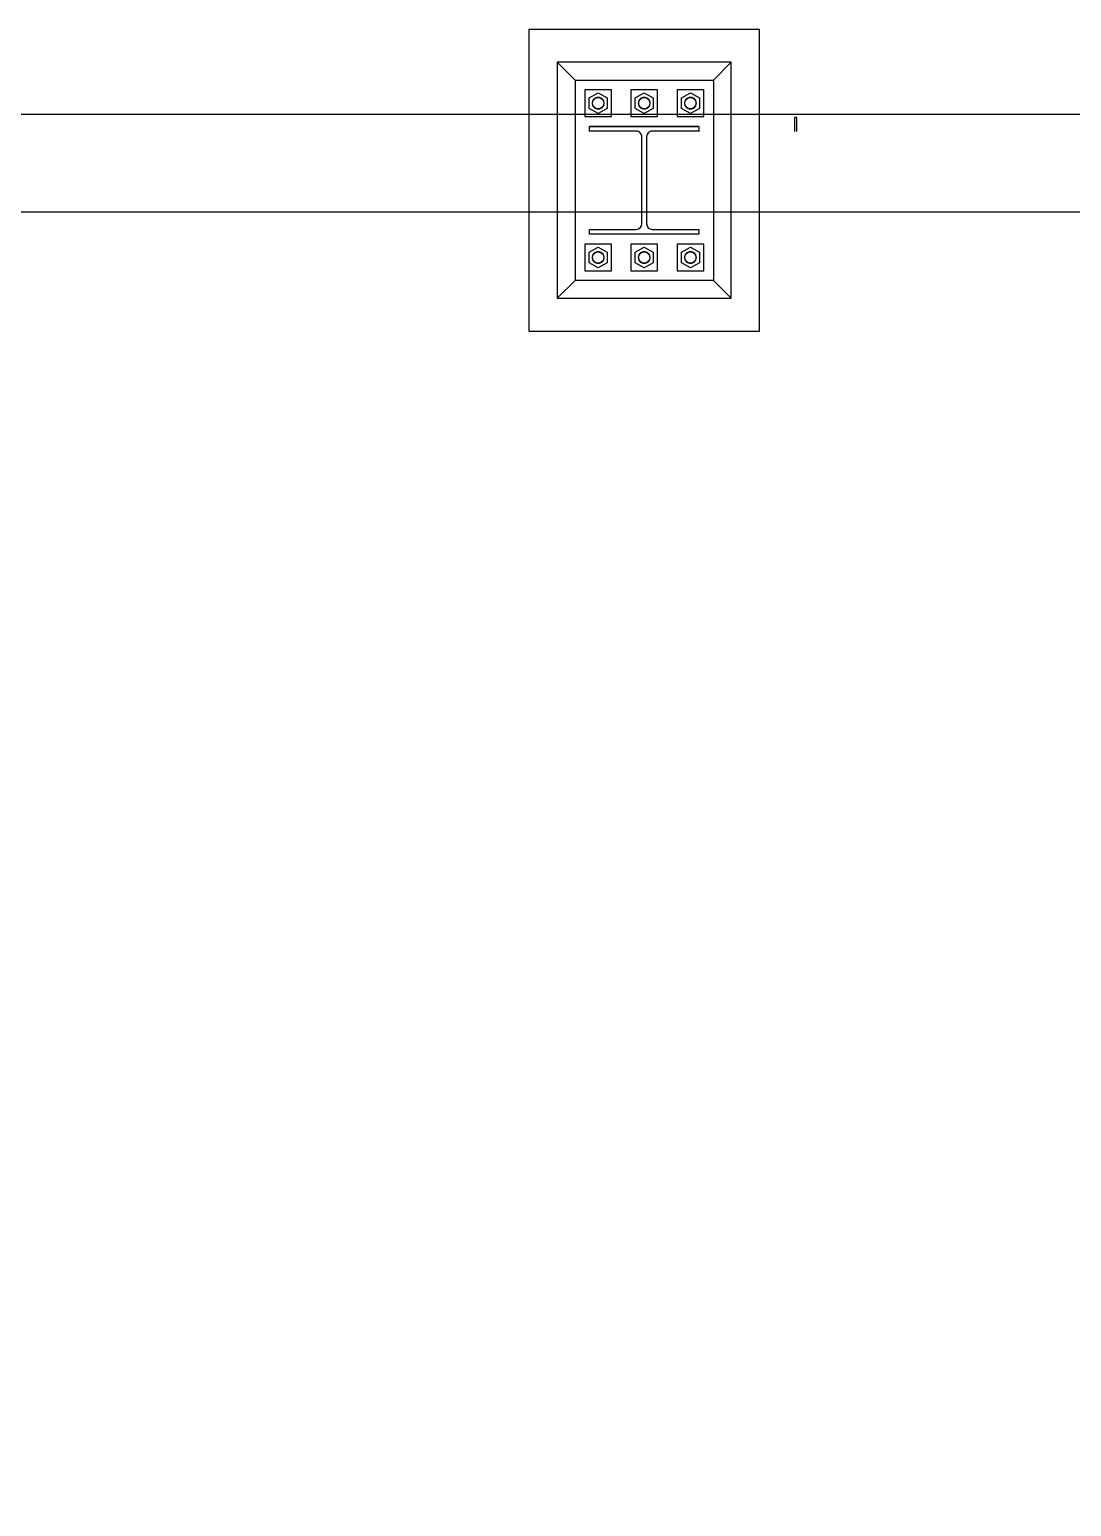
# Model space of a CAD drawing. Header units: metres. Extents: x 0 to 63075, y 0 to 44550.
# Drawn here: x 57361 to 57802, y 41837 to 42462 of the extents above; entities that cross this region are included whole.
import ezdxf

# ---------------------------------------------------------------- set-up
doc = ezdxf.new("R2010")
doc.units = ezdxf.units.M
doc.header["$LTSCALE"] = 75
for name, color, linetype in [('GSB', 7, 'Continuous'), ('ML6', 1, 'Continuous'), ('SDM', 7, 'Continuous'), ('SL1', 8, 'Continuous')]:
    doc.layers.add(name, color=color, linetype=linetype)
doc.styles.add('ROMANS', font='ROMANS.SHX')
doc.dimstyles.new('75___1-75', dxfattribs={"dimscale": 75, "dimtxt": 2.5, "dimasz": 2, "dimexe": 1.5, "dimexo": 1, "dimgap": 0.5, "dimtad": 1, "dimdec": 0, "dimzin": 12, "dimtxsty": 'ROMANS', "dimcen": 0, "dimclrd": 256, "dimclre": 256, "dimclrt": 3, "dimazin": 3, "dimtfac": 1, "dimtdec": 0, "dimtmove": 0, "dimatfit": 0, "dimfxl": 1, "dimlwd": -1, "dimlwe": -1, "dimarcsym": 0})

# ---------------------------------------------------------------- blocks, each defined once
blk = doc.blocks.new('A$C6bae614f')
at = {"layer": 'SL1'}
for p, q in [((397545.5, 57578.5), (397545.5, 56728.5)), ((398195.5, 57578.5), (397545.5, 57578.5)), ((398195.5, 56728.5), (398195.5, 57578.5)), ((398115.5, 57486), (397625.5, 57486)), ((397675.5, 57436), (397625.5, 57486)), ((397625.5, 57486), (397625.5, 56821)), ((398115.5, 57486), (398065.5, 57436)), ((398115.5, 56821), (398115.5, 57486)), ((397675.5, 57436), (397675.5, 56871)), ((397675.5, 57436), (398065.5, 57436)), ((397703, 57408.5), (397703, 57333.5)), ((397778, 57408.5), (397703, 57408.5)), ((397715.1, 57385.7), (397740.5, 57400.3)), ((397740.5, 57400.3), (397766, 57385.7)), ((397778, 57333.5), (397778, 57408.5)), ((397833, 57408.5), (397833, 57333.5)), ((397908, 57408.5), (397833, 57408.5)), ((397845.1, 57385.7), (397870.5, 57400.3)), ((397870.5, 57400.3), (397896, 57385.7)), ((397908, 57333.5), (397908, 57408.5)), ((397963, 57408.5), (397963, 57333.5)), ((398038, 57408.5), (397963, 57408.5)), ((397975.1, 57385.6), (398000.5, 57400.3)), ((398000.5, 57400.3), (398026, 57385.6)), ((398038, 57333.5), (398038, 57408.5)), ((398065.5, 57436), (398065.5, 56871)), ((397715.1, 57356.3), (397715.1, 57385.7)), ((397740.5, 57341.6), (397715.1, 57356.3)), ((397725.5, 57378.2), (397723.9, 57371)), ((397723.9, 57371), (397725.5, 57363.7)), ((397730.1, 57384), (397725.5, 57378.2)), ((397725.5, 57363.7), (397730.1, 57357.9)), ((397736.8, 57387.2), (397730.1, 57384)), ((397730.1, 57357.9), (397736.8, 57354.7)), ((397744.2, 57387.2), (397736.8, 57387.2)), ((397736.8, 57354.7), (397744.2, 57354.7)), ((397766, 57356.3), (397740.5, 57341.6)), ((397750.9, 57384), (397744.2, 57387.2)), ((397744.2, 57354.7), (397750.9, 57357.9)), ((397755.5, 57378.2), (397750.9, 57384)), ((397750.9, 57357.9), (397755.5, 57363.7)), ((397757.2, 57371), (397755.5, 57378.2)), ((397755.5, 57363.7), (397757.2, 57371)), ((397766, 57385.7), (397766, 57356.3)), ((397845.1, 57356.3), (397845.1, 57385.7)), ((397870.5, 57341.6), (397845.1, 57356.3)), ((397855.5, 57378.2), (397853.9, 57371)), ((397853.9, 57371), (397855.5, 57363.7)), ((397860.1, 57384), (397855.5, 57378.2)), ((397855.5, 57363.7), (397860.1, 57357.9)), ((397866.8, 57387.2), (397860.1, 57384)), ((397860.1, 57357.9), (397866.8, 57354.7)), ((397874.2, 57387.2), (397866.8, 57387.2)), ((397866.8, 57354.7), (397874.2, 57354.7)), ((397896, 57356.3), (397870.5, 57341.6)), ((397880.9, 57384), (397874.2, 57387.2)), ((397874.2, 57354.7), (397880.9, 57357.9)), ((397885.5, 57378.2), (397880.9, 57384)), ((397880.9, 57357.9), (397885.5, 57363.7)), ((397887.2, 57371), (397885.5, 57378.2)), ((397885.5, 57363.7), (397887.2, 57371)), ((397896, 57385.7), (397896, 57356.3)), ((397975.1, 57356.3), (397975.1, 57385.6)), ((398000.5, 57341.6), (397975.1, 57356.3)), ((397985.5, 57378.2), (397983.9, 57371)), ((397983.9, 57371), (397985.5, 57363.7)), ((397990.1, 57384), (397985.5, 57378.2)), ((397985.5, 57363.7), (397990.1, 57357.9)), ((397996.8, 57387.2), (397990.1, 57384)), ((397990.1, 57357.9), (397996.8, 57354.7)), ((398004.2, 57387.2), (397996.8, 57387.2)), ((397996.8, 57354.7), (398004.2, 57354.7)), ((398026, 57356.3), (398000.5, 57341.6)), ((398010.9, 57384), (398004.2, 57387.2)), ((398004.2, 57354.7), (398010.9, 57357.9)), ((398015.5, 57378.2), (398010.9, 57384)), ((398010.9, 57357.9), (398015.5, 57363.7)), ((398017.2, 57371), (398015.5, 57378.2)), ((398015.5, 57363.7), (398017.2, 57371)), ((398026, 57385.6), (398026, 57356.3)), ((387952.8, 57339.8), (407722, 57339.8)), ((397703, 57333.5), (397778, 57333.5)), ((397833, 57333.5), (397908, 57333.5)), ((397963, 57333.5), (398038, 57333.5)), ((398300.5, 57330.5), (398294.2, 57330.5)), ((398294.2, 57330.5), (398294.2, 57291.4)), ((398300.5, 57291.4), (398300.5, 57330.5)), ((397716.5, 57305), (398024.5, 57305)), ((398024.5, 57305), (397716.5, 57305)), ((397716.5, 57291.4), (397716.5, 57305)), ((397848, 57291.9), (397716.5, 57291.9)), ((397849, 57291.9), (397716.5, 57291.9)), ((397849, 57291.9), (397849.5, 57291.4)), ((397864, 57031.1), (397864, 57275.9)), ((397877.1, 57275.9), (397877.1, 57031.1)), ((397892.1, 57291.9), (397891.6, 57291.4)), ((398024.5, 57291.9), (397892.1, 57291.9)), ((398024.5, 57291.9), (397893.1, 57291.9)), ((398024.5, 57305), (398024.5, 57291.4)), ((388233.8, 57064.3), (407422, 57064.3)), ((397716.5, 57015.1), (397848, 57015.1)), ((397716.5, 57002), (397716.5, 57015.1)), ((398024.5, 57002), (397716.5, 57002)), ((397893.1, 57015.1), (398024.5, 57015.1)), ((398024.5, 57015.1), (398024.5, 57002)), ((397703, 56973.5), (397703, 56898.5)), ((397778, 56973.5), (397703, 56973.5)), ((397715.1, 56950.7), (397740.5, 56965.3)), ((397715.1, 56921.3), (397715.1, 56950.7)), ((397725.5, 56943.2), (397723.8, 56936)), ((397730.1, 56949), (397725.5, 56943.2)), ((397736.8, 56952.2), (397730.1, 56949)), ((397744.2, 56952.2), (397736.8, 56952.2)), ((397740.5, 56965.3), (397765.9, 56950.7)), ((397750.9, 56949), (397744.2, 56952.2)), ((397755.5, 56943.2), (397750.9, 56949)), ((397757.2, 56936), (397755.5, 56943.2)), ((397765.9, 56950.7), (397765.9, 56921.3)), ((397778, 56898.5), (397778, 56973.5)), ((397833, 56973.5), (397833, 56898.5)), ((397908, 56973.5), (397833, 56973.5)), ((397845.1, 56950.7), (397870.5, 56965.3)), ((397845.1, 56921.3), (397845.1, 56950.7)), ((397855.5, 56943.2), (397853.8, 56936)), ((397860.1, 56949), (397855.5, 56943.2)), ((397866.8, 56952.2), (397860.1, 56949)), ((397874.2, 56952.2), (397866.8, 56952.2)), ((397870.5, 56965.3), (397895.9, 56950.7)), ((397880.9, 56949), (397874.2, 56952.2)), ((397885.5, 56943.2), (397880.9, 56949)), ((397887.2, 56936), (397885.5, 56943.2)), ((397895.9, 56950.7), (397895.9, 56921.3)), ((397908, 56898.5), (397908, 56973.5)), ((397963, 56973.5), (397963, 56898.5)), ((398038, 56973.5), (397963, 56973.5)), ((397975.1, 56950.6), (398000.5, 56965.3)), ((397975.1, 56921.3), (397975.1, 56950.6)), ((397985.5, 56943.2), (397983.8, 56936)), ((397990.1, 56949), (397985.5, 56943.2)), ((397996.8, 56952.2), (397990.1, 56949)), ((398004.2, 56952.2), (397996.8, 56952.2)), ((398000.5, 56965.3), (398025.9, 56950.6)), ((398010.9, 56949), (398004.2, 56952.2)), ((398015.5, 56943.2), (398010.9, 56949)), ((398017.2, 56936), (398015.5, 56943.2)), ((398025.9, 56950.6), (398025.9, 56921.3)), ((398038, 56898.5), (398038, 56973.5)), ((397703, 56898.5), (397778, 56898.5)), ((397740.5, 56906.6), (397715.1, 56921.3)), ((397723.8, 56936), (397725.5, 56928.7)), ((397725.5, 56928.7), (397730.1, 56922.9)), ((397730.1, 56922.9), (397736.8, 56919.7)), ((397736.8, 56919.7), (397744.2, 56919.7)), ((397765.9, 56921.3), (397740.5, 56906.6)), ((397744.2, 56919.7), (397750.9, 56922.9)), ((397750.9, 56922.9), (397755.5, 56928.7)), ((397755.5, 56928.7), (397757.2, 56936)), ((397833, 56898.5), (397908, 56898.5)), ((397870.5, 56906.6), (397845.1, 56921.3)), ((397853.8, 56936), (397855.5, 56928.7)), ((397855.5, 56928.7), (397860.1, 56922.9)), ((397860.1, 56922.9), (397866.8, 56919.7)), ((397866.8, 56919.7), (397874.2, 56919.7)), ((397895.9, 56921.3), (397870.5, 56906.6)), ((397874.2, 56919.7), (397880.9, 56922.9)), ((397880.9, 56922.9), (397885.5, 56928.7)), ((397885.5, 56928.7), (397887.2, 56936)), ((397963, 56898.5), (398038, 56898.5)), ((398000.5, 56906.6), (397975.1, 56921.3)), ((397983.8, 56936), (397985.5, 56928.7)), ((397985.5, 56928.7), (397990.1, 56922.9)), ((397990.1, 56922.9), (397996.8, 56919.7)), ((397996.8, 56919.7), (398004.2, 56919.7)), ((398025.9, 56921.3), (398000.5, 56906.6)), ((398004.2, 56919.7), (398010.9, 56922.9)), ((398010.9, 56922.9), (398015.5, 56928.7)), ((398015.5, 56928.7), (398017.2, 56936)), ((397675.5, 56871), (397625.5, 56821)), ((398065.5, 56871), (397675.5, 56871)), ((398115.5, 56821), (398065.5, 56871)), ((397625.5, 56821), (398115.5, 56821)), ((397545.5, 56728.5), (398195.5, 56728.5))]:
    blk.add_line(p, q, dxfattribs=at)
for centre in [(397740.5, 57371), (397870.5, 57371), (398000.5, 57371), (397740.5, 56936), (397870.5, 56936), (398000.5, 56936)]:
    blk.add_circle(centre, 16, dxfattribs=at)
for centre, start, end in [((397848, 57275.9), 359.9961, 89.9981), ((397848, 57275.9), 75.6362, 89.9981), ((397893.1, 57275.9), 89.9981, 179.9961), ((397893.1, 57275.9), 89.9981, 104.36), ((397848, 57031.1), 269.9981, 359.9961), ((397893.1, 57031.1), 179.9961, 269.9981)]:
    blk.add_arc(centre, 16, start, end, dxfattribs=at)
blk = doc.blocks.new('zw$15D4')
at = {"layer": 'ML6', "xscale": 0.2502808837766805, "yscale": 0.2502808837766805, "zscale": 0.2502808837766805}
blk.add_blockref('A$C6bae614f', (-85544.7, -3177.3), dxfattribs=at)

msp = doc.modelspace()

# ---------------------------------------------------------------- block references
at = {"layer": 'GSB', "xscale": 0.6000000000000068, "yscale": 0.6000000000000068, "zscale": 0.6000000000000068}
msp.add_blockref('zw$15D4', (49200, 35721.63), dxfattribs=at)

# ---------------------------------------------------------------- leaders
at = {"layer": 'SDM'}
msp.add_leader([(52766.71, 37891.88), (59453.13, 42438.72), (62243.43, 42438.72)], dimstyle='75___1-75', override={"dimtad": 0}, dxfattribs=at)

doc.saveas('drawing.dxf')
